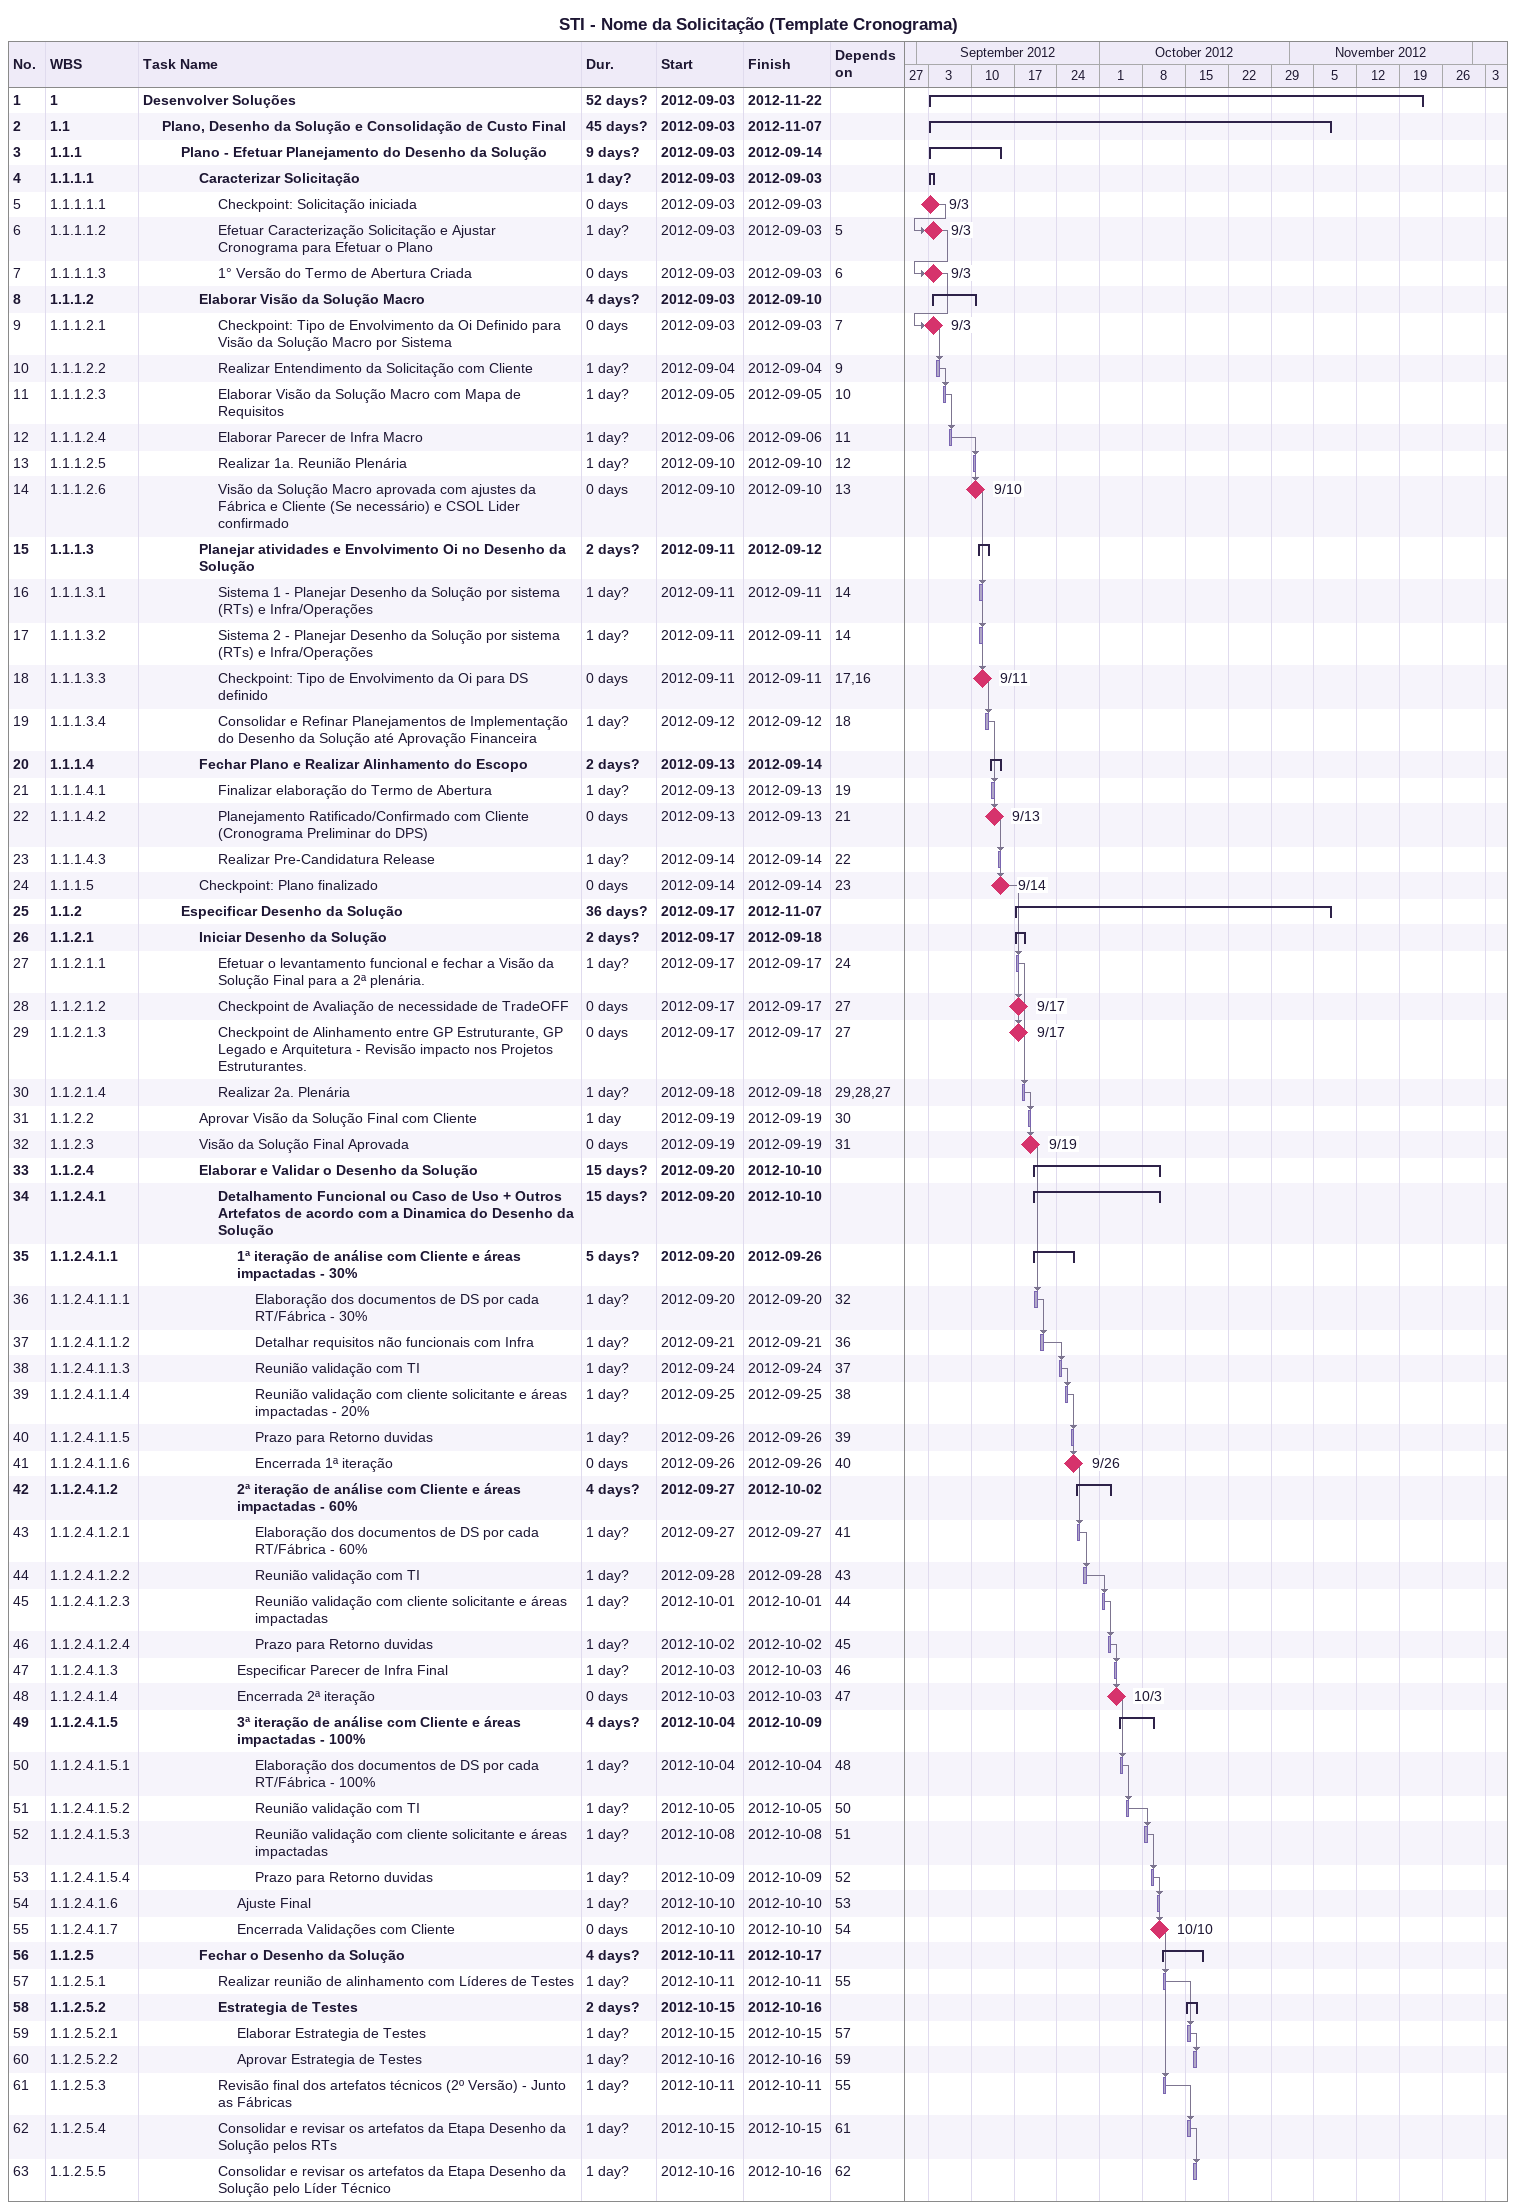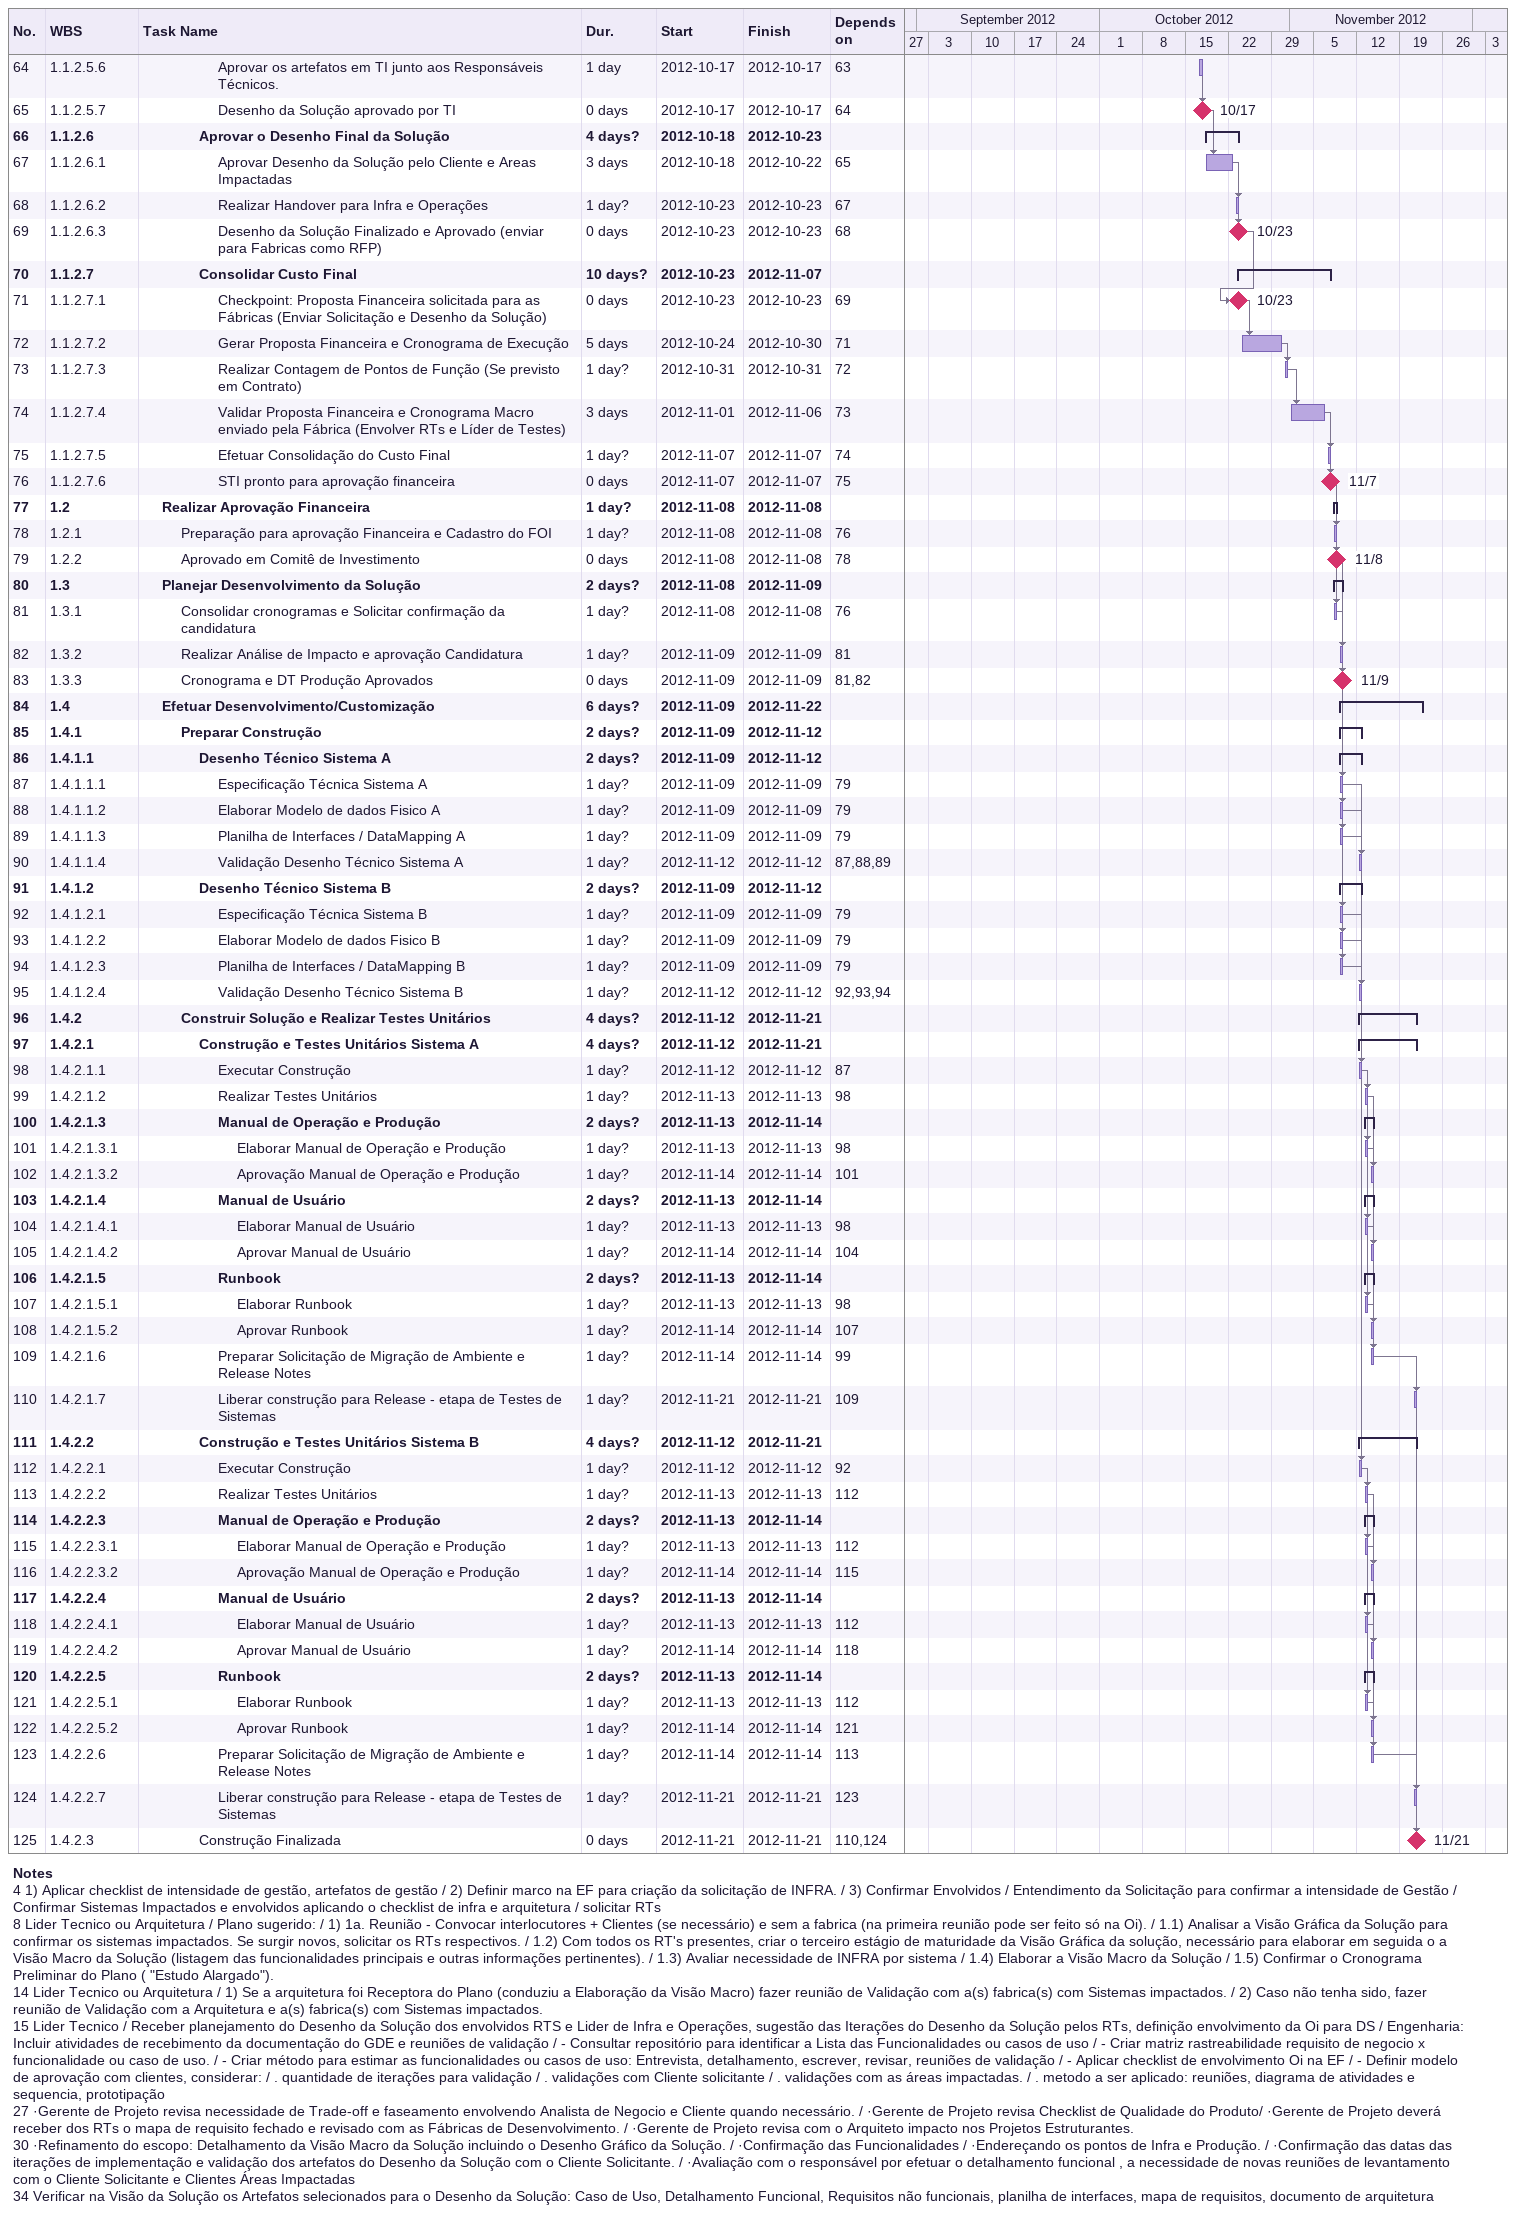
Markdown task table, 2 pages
STI - Nome da Solicitação (Template Cronograma)

| ID | WBS | Task | Duration | Start | Finish | Predecessors |
|---|---|---|---|---|---|---|
| 1 | 1 | **Desenvolver Soluções** | 52d? | 2012-09-03 | 2012-11-22 |  |
| 2 | 1.1 | **Plano, Desenho da Solução e Consolidação de Custo Final** | 45d? | 2012-09-03 | 2012-11-07 |  |
| 3 | 1.1.1 | **Plano - Efetuar Planejamento do Desenho da Solução** | 9d? | 2012-09-03 | 2012-09-14 |  |
| 4 | 1.1.1.1 | **Caracterizar Solicitação** | 1d? | 2012-09-03 | 2012-09-03 |  |
| 5 | 1.1.1.1.1 | Checkpoint: Solicitação iniciada | 0d | 2012-09-03 | 2012-09-03 |  |
| 6 | 1.1.1.1.2 | Efetuar Caracterização Solicitação e Ajustar Cronograma para Efetuar o Plano | 1d? | 2012-09-03 | 2012-09-03 | 5 |
| 7 | 1.1.1.1.3 | 1° Versão do Termo de Abertura Criada | 0d | 2012-09-03 | 2012-09-03 | 6 |
| 8 | 1.1.1.2 | **Elaborar Visão da Solução Macro** | 4d? | 2012-09-03 | 2012-09-10 |  |
| 9 | 1.1.1.2.1 | Checkpoint: Tipo de Envolvimento da Oi Definido para Visão da Solução Macro por Sistema | 0d | 2012-09-03 | 2012-09-03 | 7 |
| 10 | 1.1.1.2.2 | Realizar Entendimento da Solicitação com Cliente | 1d? | 2012-09-04 | 2012-09-04 | 9 |
| 11 | 1.1.1.2.3 | Elaborar Visão da Solução Macro com Mapa de Requisitos | 1d? | 2012-09-05 | 2012-09-05 | 10 |
| 12 | 1.1.1.2.4 | Elaborar Parecer de Infra Macro | 1d? | 2012-09-06 | 2012-09-06 | 11 |
| 13 | 1.1.1.2.5 | Realizar 1a. Reunião Plenária | 1d? | 2012-09-10 | 2012-09-10 | 12 |
| 14 | 1.1.1.2.6 | Visão da Solução Macro aprovada com ajustes da Fábrica e Cliente (Se necessário) e CSOL Lider confirmado | 0d | 2012-09-10 | 2012-09-10 | 13 |
| 15 | 1.1.1.3 | **Planejar atividades e Envolvimento Oi no Desenho da Solução** | 2d? | 2012-09-11 | 2012-09-12 |  |
| 16 | 1.1.1.3.1 | Sistema 1 - Planejar Desenho da Solução por sistema (RTs) e Infra/Operações | 1d? | 2012-09-11 | 2012-09-11 | 14 |
| 17 | 1.1.1.3.2 | Sistema 2 - Planejar Desenho da Solução por sistema (RTs) e Infra/Operações | 1d? | 2012-09-11 | 2012-09-11 | 14 |
| 18 | 1.1.1.3.3 | Checkpoint: Tipo de Envolvimento da Oi para DS definido | 0d | 2012-09-11 | 2012-09-11 | 17, 16 |
| 19 | 1.1.1.3.4 | Consolidar e Refinar Planejamentos de Implementação do Desenho da Solução até Aprovação Financeira | 1d? | 2012-09-12 | 2012-09-12 | 18 |
| 20 | 1.1.1.4 | **Fechar Plano e Realizar Alinhamento do Escopo** | 2d? | 2012-09-13 | 2012-09-14 |  |
| 21 | 1.1.1.4.1 | Finalizar elaboração do Termo de Abertura | 1d? | 2012-09-13 | 2012-09-13 | 19 |
| 22 | 1.1.1.4.2 | Planejamento Ratificado/Confirmado com Cliente (Cronograma Preliminar do DPS) | 0d | 2012-09-13 | 2012-09-13 | 21 |
| 23 | 1.1.1.4.3 | Realizar Pre-Candidatura Release | 1d? | 2012-09-14 | 2012-09-14 | 22 |
| 24 | 1.1.1.5 | Checkpoint: Plano finalizado | 0d | 2012-09-14 | 2012-09-14 | 23 |
| 25 | 1.1.2 | **Especificar Desenho da Solução** | 36d? | 2012-09-17 | 2012-11-07 |  |
| 26 | 1.1.2.1 | **Iniciar Desenho da Solução** | 2d? | 2012-09-17 | 2012-09-18 |  |
| 27 | 1.1.2.1.1 | Efetuar o levantamento funcional e fechar a Visão da Solução Final para a 2ª plenária. | 1d? | 2012-09-17 | 2012-09-17 | 24 |
| 28 | 1.1.2.1.2 | Checkpoint de Avaliação de necessidade de TradeOFF | 0d | 2012-09-17 | 2012-09-17 | 27 |
| 29 | 1.1.2.1.3 | Checkpoint de Alinhamento entre GP Estruturante, GP Legado e Arquitetura - Revisão impacto nos Projetos Estruturantes. | 0d | 2012-09-17 | 2012-09-17 | 27 |
| 30 | 1.1.2.1.4 | Realizar 2a. Plenária | 1d? | 2012-09-18 | 2012-09-18 | 29, 28, 27 |
| 31 | 1.1.2.2 | Aprovar Visão da Solução Final com Cliente | 1d | 2012-09-19 | 2012-09-19 | 30 |
| 32 | 1.1.2.3 | Visão da Solução Final Aprovada | 0d | 2012-09-19 | 2012-09-19 | 31 |
| 33 | 1.1.2.4 | **Elaborar e Validar o Desenho da Solução** | 15d? | 2012-09-20 | 2012-10-10 |  |
| 34 | 1.1.2.4.1 | **Detalhamento Funcional ou Caso de Uso + Outros Artefatos de acordo com a Dinamica do Desenho da Solução** | 15d? | 2012-09-20 | 2012-10-10 |  |
| 35 | 1.1.2.4.1.1 | **1ª iteração de análise com Cliente e áreas impactadas - 30%** | 5d? | 2012-09-20 | 2012-09-26 |  |
| 36 | 1.1.2.4.1.1.1 | Elaboração dos documentos de DS por cada RT/Fábrica - 30% | 1d? | 2012-09-20 | 2012-09-20 | 32 |
| 37 | 1.1.2.4.1.1.2 | Detalhar requisitos não funcionais com Infra | 1d? | 2012-09-21 | 2012-09-21 | 36 |
| 38 | 1.1.2.4.1.1.3 | Reunião validação com TI | 1d? | 2012-09-24 | 2012-09-24 | 37 |
| 39 | 1.1.2.4.1.1.4 | Reunião validação com cliente solicitante e áreas impactadas - 20% | 1d? | 2012-09-25 | 2012-09-25 | 38 |
| 40 | 1.1.2.4.1.1.5 | Prazo para Retorno duvidas | 1d? | 2012-09-26 | 2012-09-26 | 39 |
| 41 | 1.1.2.4.1.1.6 | Encerrada 1ª iteração | 0d | 2012-09-26 | 2012-09-26 | 40 |
| 42 | 1.1.2.4.1.2 | **2ª iteração de análise com Cliente e áreas impactadas - 60%** | 4d? | 2012-09-27 | 2012-10-02 |  |
| 43 | 1.1.2.4.1.2.1 | Elaboração dos documentos de DS por cada RT/Fábrica - 60% | 1d? | 2012-09-27 | 2012-09-27 | 41 |
| 44 | 1.1.2.4.1.2.2 | Reunião validação com TI | 1d? | 2012-09-28 | 2012-09-28 | 43 |
| 45 | 1.1.2.4.1.2.3 | Reunião validação com cliente solicitante e áreas impactadas | 1d? | 2012-10-01 | 2012-10-01 | 44 |
| 46 | 1.1.2.4.1.2.4 | Prazo para Retorno duvidas | 1d? | 2012-10-02 | 2012-10-02 | 45 |
| 47 | 1.1.2.4.1.3 | Especificar Parecer de Infra Final | 1d? | 2012-10-03 | 2012-10-03 | 46 |
| 48 | 1.1.2.4.1.4 | Encerrada 2ª iteração | 0d | 2012-10-03 | 2012-10-03 | 47 |
| 49 | 1.1.2.4.1.5 | **3ª iteração de análise com Cliente e áreas impactadas - 100%** | 4d? | 2012-10-04 | 2012-10-09 |  |
| 50 | 1.1.2.4.1.5.1 | Elaboração dos documentos de DS por cada RT/Fábrica - 100% | 1d? | 2012-10-04 | 2012-10-04 | 48 |
| 51 | 1.1.2.4.1.5.2 | Reunião validação com TI | 1d? | 2012-10-05 | 2012-10-05 | 50 |
| 52 | 1.1.2.4.1.5.3 | Reunião validação com cliente solicitante e áreas impactadas | 1d? | 2012-10-08 | 2012-10-08 | 51 |
| 53 | 1.1.2.4.1.5.4 | Prazo para Retorno duvidas | 1d? | 2012-10-09 | 2012-10-09 | 52 |
| 54 | 1.1.2.4.1.6 | Ajuste Final | 1d? | 2012-10-10 | 2012-10-10 | 53 |
| 55 | 1.1.2.4.1.7 | Encerrada Validações com Cliente | 0d | 2012-10-10 | 2012-10-10 | 54 |
| 56 | 1.1.2.5 | **Fechar o Desenho da Solução** | 4d? | 2012-10-11 | 2012-10-17 |  |
| 57 | 1.1.2.5.1 | Realizar reunião de alinhamento com Líderes de Testes | 1d? | 2012-10-11 | 2012-10-11 | 55 |
| 58 | 1.1.2.5.2 | **Estrategia de Testes** | 2d? | 2012-10-15 | 2012-10-16 |  |
| 59 | 1.1.2.5.2.1 | Elaborar Estrategia de Testes | 1d? | 2012-10-15 | 2012-10-15 | 57 |
| 60 | 1.1.2.5.2.2 | Aprovar Estrategia de Testes | 1d? | 2012-10-16 | 2012-10-16 | 59 |
| 61 | 1.1.2.5.3 | Revisão final dos artefatos técnicos (2º Versão) - Junto as Fábricas | 1d? | 2012-10-11 | 2012-10-11 | 55 |
| 62 | 1.1.2.5.4 | Consolidar e revisar os artefatos da Etapa Desenho da Solução pelos RTs | 1d? | 2012-10-15 | 2012-10-15 | 61 |
| 63 | 1.1.2.5.5 | Consolidar e revisar os artefatos da Etapa Desenho da Solução pelo Líder Técnico | 1d? | 2012-10-16 | 2012-10-16 | 62 |
| 64 | 1.1.2.5.6 | Aprovar os artefatos em TI junto aos Responsáveis Técnicos. | 1d | 2012-10-17 | 2012-10-17 | 63 |
| 65 | 1.1.2.5.7 | Desenho da Solução aprovado por TI | 0d | 2012-10-17 | 2012-10-17 | 64 |
| 66 | 1.1.2.6 | **Aprovar o Desenho Final da Solução** | 4d? | 2012-10-18 | 2012-10-23 |  |
| 67 | 1.1.2.6.1 | Aprovar Desenho da Solução pelo Cliente e Areas Impactadas | 3d | 2012-10-18 | 2012-10-22 | 65 |
| 68 | 1.1.2.6.2 | Realizar Handover para Infra e Operações | 1d? | 2012-10-23 | 2012-10-23 | 67 |
| 69 | 1.1.2.6.3 | Desenho da Solução Finalizado e Aprovado (enviar para Fabricas como RFP) | 0d | 2012-10-23 | 2012-10-23 | 68 |
| 70 | 1.1.2.7 | **Consolidar Custo Final** | 10d? | 2012-10-23 | 2012-11-07 |  |
| 71 | 1.1.2.7.1 | Checkpoint: Proposta Financeira solicitada para as Fábricas (Enviar Solicitação e Desenho da Solução) | 0d | 2012-10-23 | 2012-10-23 | 69 |
| 72 | 1.1.2.7.2 | Gerar Proposta Financeira e Cronograma de Execução | 5d | 2012-10-24 | 2012-10-30 | 71 |
| 73 | 1.1.2.7.3 | Realizar Contagem de Pontos de Função (Se previsto em Contrato) | 1d? | 2012-10-31 | 2012-10-31 | 72 |
| 74 | 1.1.2.7.4 | Validar Proposta Financeira e Cronograma Macro enviado pela Fábrica (Envolver RTs e Líder de Testes) | 3d | 2012-11-01 | 2012-11-06 | 73 |
| 75 | 1.1.2.7.5 | Efetuar Consolidação do Custo Final | 1d? | 2012-11-07 | 2012-11-07 | 74 |
| 76 | 1.1.2.7.6 | STI pronto para aprovação financeira | 0d | 2012-11-07 | 2012-11-07 | 75 |
| 77 | 1.2 | **Realizar Aprovação Financeira** | 1d? | 2012-11-08 | 2012-11-08 |  |
| 78 | 1.2.1 | Preparação para aprovação Financeira e Cadastro do FOI | 1d? | 2012-11-08 | 2012-11-08 | 76 |
| 79 | 1.2.2 | Aprovado em Comitê de Investimento | 0d | 2012-11-08 | 2012-11-08 | 78 |
| 80 | 1.3 | **Planejar Desenvolvimento da Solução** | 2d? | 2012-11-08 | 2012-11-09 |  |
| 81 | 1.3.1 | Consolidar cronogramas e Solicitar confirmação da candidatura | 1d? | 2012-11-08 | 2012-11-08 | 76 |
| 82 | 1.3.2 | Realizar Análise de Impacto e aprovação Candidatura | 1d? | 2012-11-09 | 2012-11-09 | 81 |
| 83 | 1.3.3 | Cronograma e DT Produção Aprovados | 0d | 2012-11-09 | 2012-11-09 | 81, 82 |
| 84 | 1.4 | **Efetuar Desenvolvimento/Customização** | 6d? | 2012-11-09 | 2012-11-22 |  |
| 85 | 1.4.1 | **Preparar Construção** | 2d? | 2012-11-09 | 2012-11-12 |  |
| 86 | 1.4.1.1 | **Desenho Técnico Sistema A** | 2d? | 2012-11-09 | 2012-11-12 |  |
| 87 | 1.4.1.1.1 | Especificação Técnica Sistema A | 1d? | 2012-11-09 | 2012-11-09 | 79 |
| 88 | 1.4.1.1.2 | Elaborar Modelo de dados Fisico A | 1d? | 2012-11-09 | 2012-11-09 | 79 |
| 89 | 1.4.1.1.3 | Planilha de Interfaces / DataMapping A | 1d? | 2012-11-09 | 2012-11-09 | 79 |
| 90 | 1.4.1.1.4 | Validação Desenho Técnico Sistema A | 1d? | 2012-11-12 | 2012-11-12 | 87, 88, 89 |
| 91 | 1.4.1.2 | **Desenho Técnico Sistema B** | 2d? | 2012-11-09 | 2012-11-12 |  |
| 92 | 1.4.1.2.1 | Especificação Técnica Sistema B | 1d? | 2012-11-09 | 2012-11-09 | 79 |
| 93 | 1.4.1.2.2 | Elaborar Modelo de dados Fisico B | 1d? | 2012-11-09 | 2012-11-09 | 79 |
| 94 | 1.4.1.2.3 | Planilha de Interfaces / DataMapping B | 1d? | 2012-11-09 | 2012-11-09 | 79 |
| 95 | 1.4.1.2.4 | Validação Desenho Técnico Sistema B | 1d? | 2012-11-12 | 2012-11-12 | 92, 93, 94 |
| 96 | 1.4.2 | **Construir Solução e Realizar Testes Unitários** | 4d? | 2012-11-12 | 2012-11-21 |  |
| 97 | 1.4.2.1 | **Construção e Testes Unitários Sistema A** | 4d? | 2012-11-12 | 2012-11-21 |  |
| 98 | 1.4.2.1.1 | Executar Construção | 1d? | 2012-11-12 | 2012-11-12 | 87 |
| 99 | 1.4.2.1.2 | Realizar Testes Unitários | 1d? | 2012-11-13 | 2012-11-13 | 98 |
| 100 | 1.4.2.1.3 | **Manual de Operação e Produção** | 2d? | 2012-11-13 | 2012-11-14 |  |
| 101 | 1.4.2.1.3.1 | Elaborar Manual de Operação e Produção | 1d? | 2012-11-13 | 2012-11-13 | 98 |
| 102 | 1.4.2.1.3.2 | Aprovação Manual de Operação e Produção | 1d? | 2012-11-14 | 2012-11-14 | 101 |
| 103 | 1.4.2.1.4 | **Manual de Usuário** | 2d? | 2012-11-13 | 2012-11-14 |  |
| 104 | 1.4.2.1.4.1 | Elaborar Manual de Usuário | 1d? | 2012-11-13 | 2012-11-13 | 98 |
| 105 | 1.4.2.1.4.2 | Aprovar Manual de Usuário | 1d? | 2012-11-14 | 2012-11-14 | 104 |
| 106 | 1.4.2.1.5 | **Runbook** | 2d? | 2012-11-13 | 2012-11-14 |  |
| 107 | 1.4.2.1.5.1 | Elaborar Runbook | 1d? | 2012-11-13 | 2012-11-13 | 98 |
| 108 | 1.4.2.1.5.2 | Aprovar Runbook | 1d? | 2012-11-14 | 2012-11-14 | 107 |
| 109 | 1.4.2.1.6 | Preparar Solicitação de Migração de Ambiente e Release Notes | 1d? | 2012-11-14 | 2012-11-14 | 99 |
| 110 | 1.4.2.1.7 | Liberar construção para Release - etapa de Testes de Sistemas | 1d? | 2012-11-21 | 2012-11-21 | 109 |
| 111 | 1.4.2.2 | **Construção e Testes Unitários Sistema B** | 4d? | 2012-11-12 | 2012-11-21 |  |
| 112 | 1.4.2.2.1 | Executar Construção | 1d? | 2012-11-12 | 2012-11-12 | 92 |
| 113 | 1.4.2.2.2 | Realizar Testes Unitários | 1d? | 2012-11-13 | 2012-11-13 | 112 |
| 114 | 1.4.2.2.3 | **Manual de Operação e Produção** | 2d? | 2012-11-13 | 2012-11-14 |  |
| 115 | 1.4.2.2.3.1 | Elaborar Manual de Operação e Produção | 1d? | 2012-11-13 | 2012-11-13 | 112 |
| 116 | 1.4.2.2.3.2 | Aprovação Manual de Operação e Produção | 1d? | 2012-11-14 | 2012-11-14 | 115 |
| 117 | 1.4.2.2.4 | **Manual de Usuário** | 2d? | 2012-11-13 | 2012-11-14 |  |
| 118 | 1.4.2.2.4.1 | Elaborar Manual de Usuário | 1d? | 2012-11-13 | 2012-11-13 | 112 |
| 119 | 1.4.2.2.4.2 | Aprovar Manual de Usuário | 1d? | 2012-11-14 | 2012-11-14 | 118 |
| 120 | 1.4.2.2.5 | **Runbook** | 2d? | 2012-11-13 | 2012-11-14 |  |
| 121 | 1.4.2.2.5.1 | Elaborar Runbook | 1d? | 2012-11-13 | 2012-11-13 | 112 |
| 122 | 1.4.2.2.5.2 | Aprovar Runbook | 1d? | 2012-11-14 | 2012-11-14 | 121 |
| 123 | 1.4.2.2.6 | Preparar Solicitação de Migração de Ambiente e Release Notes | 1d? | 2012-11-14 | 2012-11-14 | 113 |
| 124 | 1.4.2.2.7 | Liberar construção para Release - etapa de Testes de Sistemas | 1d? | 2012-11-21 | 2012-11-21 | 123 |
| 125 | 1.4.2.3 | Construção Finalizada | 0d | 2012-11-21 | 2012-11-21 | 110, 124 |

Notes
- 4: 1) Aplicar checklist de intensidade de gestão, artefatos de gestão / 2) Definir marco na EF para criação da solicitação de INFRA. / 3) Confirmar Envolvidos / Entendimento da Solicitação para confirmar a intensidade de Gestão / Confirmar Sistemas Impactados e envolvidos aplicando o checklist de infra e arquitetura / solicitar RTs
- 8: Lider Tecnico ou Arquitetura / Plano sugerido: / 1) 1a. Reunião - Convocar interlocutores + Clientes (se necessário) e sem a fabrica (na primeira reunião pode ser feito só na Oi). / 1.1) Analisar a Visão Gráfica da Solução para confirmar os sistemas impactados. Se surgir novos, solicitar os RTs respectivos. / 1.2) Com todos os RT's presentes, criar o terceiro estágio de maturidade da Visão Gráfica da solução, necessário para elaborar em seguida o a Visão Macro da Solução (listagem das funcionalidades principais e outras informações pertinentes). / 1.3) Avaliar necessidade de INFRA por sistema / 1.4) Elaborar a Visão Macro da Solução / 1.5) Confirmar o Cronograma Preliminar do Plano ( "Estudo Alargado").
- 14: Lider Tecnico ou Arquitetura / 1) Se a arquitetura foi Receptora do Plano (conduziu a Elaboração da Visão Macro) fazer reunião de Validação com a(s) fabrica(s) com Sistemas impactados. / 2) Caso não tenha sido, fazer reunião de Validação com a Arquitetura e a(s) fabrica(s) com Sistemas impactados.
- 15: Lider Tecnico / Receber planejamento do Desenho da Solução dos envolvidos RTS e Lider de Infra e Operações, sugestão das Iterações do Desenho da Solução pelos RTs, definição envolvimento da Oi para DS / Engenharia: Incluir atividades de recebimento da documentação do GDE e reuniões de validação / - Consultar repositório para identificar a Lista das Funcionalidades ou casos de uso / - Criar matriz rastreabilidade requisito de negocio x funcionalidade ou caso de uso. / - Criar método para estimar as funcionalidades ou casos de uso: Entrevista, detalhamento, escrever, revisar, reuniões de validação / - Aplicar checklist de envolvimento Oi na EF / - Definir modelo de aprovação com clientes, considerar: / . quantidade de iterações para validação / . validações com Cliente solicitante / . validações com as áreas impactadas. / . metodo a ser aplicado: reuniões, diagrama de atividades e sequencia, prototipação
- 27: ·Gerente de Projeto revisa necessidade de Trade-off e faseamento envolvendo Analista de Negocio e Cliente quando necessário. / ·Gerente de Projeto revisa Checklist de Qualidade do Produto/ ·Gerente de Projeto deverá receber dos RTs o mapa de requisito fechado e revisado com as Fábricas de Desenvolvimento. / ·Gerente de Projeto revisa com o Arquiteto impacto nos Projetos Estruturantes.
- 30: ·Refinamento do escopo: Detalhamento da Visão Macro da Solução incluindo o Desenho Gráfico da Solução. / ·Confirmação das Funcionalidades / ·Endereçando os pontos de Infra e Produção. / ·Confirmação das datas das iterações de implementação e validação dos artefatos do Desenho da Solução com o Cliente Solicitante. / ·Avaliação com o responsável por efetuar o detalhamento funcional , a necessidade de novas reuniões de levantamento com o Cliente Solicitante e Clientes Áreas Impactadas
- 34: Verificar na Visão da Solução os Artefatos selecionados para o Desenho da Solução: Caso de Uso, Detalhamento Funcional, Requisitos não funcionais, planilha de interfaces, mapa de requisitos, documento de arquitetura
